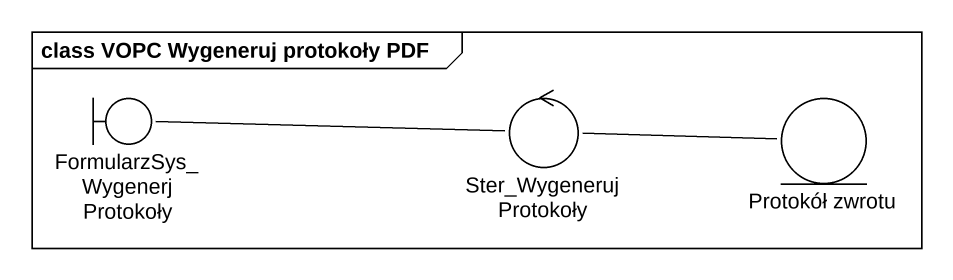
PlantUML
@startuml
mainframe class VOPC Wygeneruj protokoły PDF
boundary "FormularzSys_WygenerjProtokoły" as FormularzSys
control Ster_WygenerujProtokoły
entity "Protokół zwrotu" as Protokół_zwrotu
Ster_WygenerujProtokoły -left- FormularzSys
Protokół_zwrotu -left- Ster_WygenerujProtokoły
@enduml
